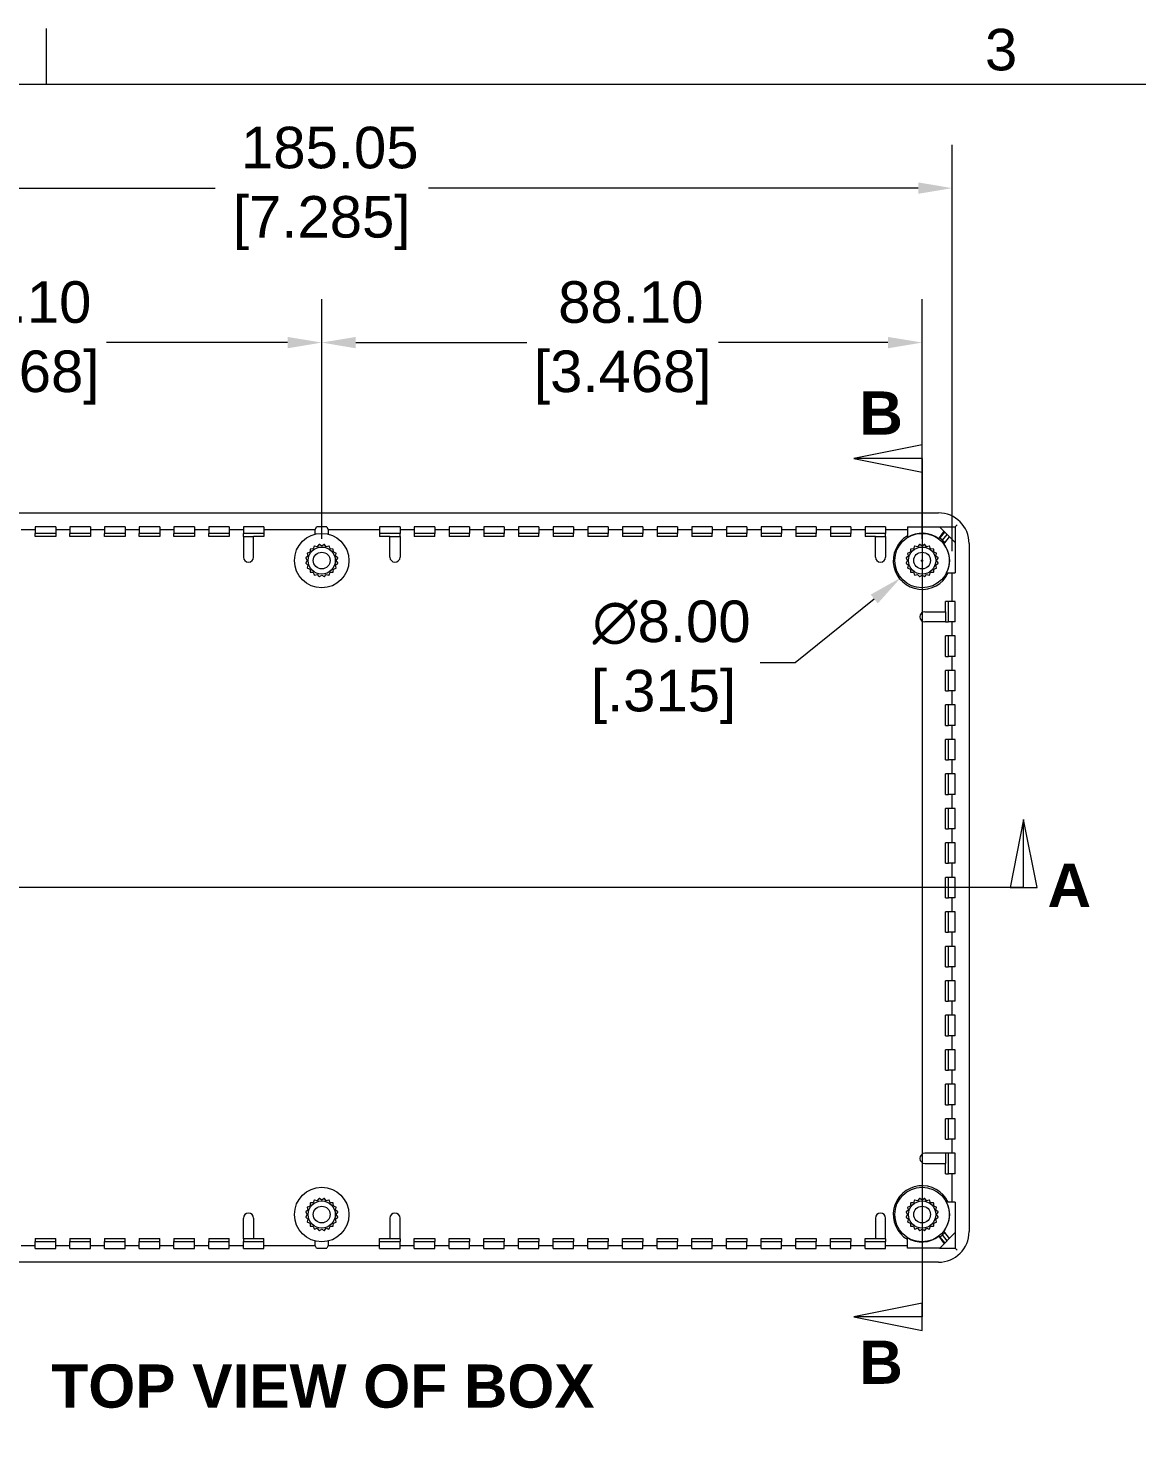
# Model space of a CAD drawing. Header units: millimetres. Extents: x 25 to 1092, y 13 to 851.
# Drawn here: x 276.7 to 439.4, y 639.9 to 846.4 of the extents above; entities that cross this region are included whole.
import ezdxf

# ---------------------------------------------------------------- set-up
doc = ezdxf.new("R2010")
doc.units = ezdxf.units.MM
doc.header["$LTSCALE"] = 2
for name, color, linetype, lineweight in [('Dimension (ANSI)', 7, 'Continuous', 9), ('Section Line (ANSI)', 7, 'Continuous', 9), ('Sketch Geometry (ANSI)', 7, 'Continuous', 9), ('Symbol (ANSI)', 7, 'Continuous', 9), ('Visible (ANSI)', 7, 'Continuous', 18)]:
    doc.layers.add(name, color=color, linetype=linetype, lineweight=lineweight)
doc.styles.add('Label Text (ANSI)', font='ARIALBD.TTF')
doc.styles.add('Note Text (ANSI)', font='ARIAL.TTF')
doc.dimstyles.new('Default - mm (ANSI)', dxfattribs={"dimscale": 2, "dimtxt": 3.05, "dimasz": 2.5, "dimexe": 3.175, "dimexo": 1.6002, "dimgap": 0.8, "dimtad": 0, "dimtih": 1, "dimtoh": 1, "dimrnd": 1e-08, "dimzin": 4, "dimdsep": 46, "dimtxsty": 'Note Text (ANSI)', "dimcen": 0.09, "dimdle": 10, "dimclrd": 256, "dimclre": 256, "dimclrt": 256, "dimadec": 1, "dimazin": 0, "dimtfac": 0.999344, "dimtofl": 0, "dimtmove": 0, "dimatfit": 3, "dimfxl": 1, "dimtolj": 1, "dimtzin": 0, "dimlwd": -1, "dimlwe": -1, "dimarcsym": 0})

# ---------------------------------------------------------------- blocks, each defined once
blk = doc.blocks.new('2dTransSection1')
at = {"layer": 'Section Line (ANSI)', "linetype": 'Continuous'}
for p, q in [((203.94, 392.62), (198.94, 391.62)), ((203.94, 390.62), (203.94, 392.62)), ((203.94, 391.62), (198.94, 391.62)), ((198.94, 391.62), (203.94, 390.62)), ((203.94, 391.62), (203.94, 390.27)), ((203.94, 329.62), (198.94, 328.62)), ((203.94, 329.98), (203.94, 328.62)), ((203.94, 327.62), (203.94, 329.62)), ((203.94, 328.62), (198.94, 328.62)), ((198.94, 328.62), (203.94, 327.62))]:
    blk.add_line(p, q, dxfattribs=at)
at = {"layer": 'Section Line (ANSI)'}
blk.add_line((203.94, 391.62), (203.94, 328.62), dxfattribs=at)
at = {"layer": 'Section Line (ANSI)', "linetype": 'Continuous', "flags": 128}
for points in [[(203.94, 392.62), (198.94, 391.62), (203.94, 390.62), (203.94, 392.62)], [(203.94, 329.62), (198.94, 328.62), (203.94, 327.62), (203.94, 329.62)]]:
    blk.add_lwpolyline(points, dxfattribs=at)
at = {"layer": 'Section Line (ANSI)'}
for points in [[(203.94, 392.62), (198.94, 391.62), (203.94, 390.62), (203.94, 392.62)], [(203.94, 329.62), (198.94, 328.62), (203.94, 327.62), (203.94, 329.62)]]:
    blk.add_solid(points, dxfattribs=at)
at = {"layer": 'Section Line (ANSI)', "char_height": 3.17, "attachment_point": 7, "style": 'Label Text (ANSI)'}
for insert in [(199.33, 393.37), (199.33, 323.7)]:
    blk.add_mtext('B', dxfattribs=dict(at, insert=insert))
blk = doc.blocks.new('*D16')
at = {"layer": 'Defpoints', "color": 0}
for p in [(319.77, 800.25), (319.77, 768.25), (407.87, 768.25)]:
    blk.add_point(p, dxfattribs=at)
at = {"layer": 'Dimension (ANSI)'}
for p, q in [((319.77, 771.45), (319.77, 806.6)), ((407.87, 771.45), (407.87, 806.6)), ((324.77, 800.25), (349.89, 800.25)), ((402.87, 800.25), (378.01, 800.25))]:
    blk.add_line(p, q, dxfattribs=at)
for points in [[(324.77, 801.08), (324.77, 799.41), (319.77, 800.25)], [(402.87, 801.08), (402.87, 799.41), (407.87, 800.25)]]:
    blk.add_solid(points, dxfattribs=at)
at = {"layer": 'Dimension (ANSI)', "insert": (363.95, 809.25), "char_height": 6.1, "attachment_point": 2, "style": 'Note Text (ANSI)'}
blk.add_mtext('\\A1; 88.10\\P[3.468]', dxfattribs=at)
blk = doc.blocks.new('*D17')
at = {"layer": 'Defpoints', "color": 0}
for p in [(231.67, 800.25), (231.67, 768.25), (319.77, 768.25)]:
    blk.add_point(p, dxfattribs=at)
at = {"layer": 'Dimension (ANSI)'}
for p, q in [((231.67, 771.45), (231.67, 806.6)), ((319.77, 771.45), (319.77, 806.6)), ((236.67, 800.25), (260.06, 800.25)), ((314.77, 800.25), (288.19, 800.25))]:
    blk.add_line(p, q, dxfattribs=at)
for points in [[(236.67, 801.08), (236.67, 799.41), (231.67, 800.25)], [(314.77, 801.08), (314.77, 799.41), (319.77, 800.25)]]:
    blk.add_solid(points, dxfattribs=at)
at = {"layer": 'Dimension (ANSI)', "insert": (274.13, 809.25), "char_height": 6.1, "attachment_point": 2, "style": 'Note Text (ANSI)'}
blk.add_mtext('\\A1; 88.10\\P[3.468]', dxfattribs=at)
blk = doc.blocks.new('*D19')
at = {"layer": 'Defpoints', "color": 0}
for p in [(410.99, 770.75), (404.76, 765.74)]:
    blk.add_point(p, dxfattribs=at)
at = {"layer": 'Dimension (ANSI)'}
for p, q in [((407.69, 768.25), (408.05, 768.25)), ((407.87, 768.07), (407.87, 768.43)), ((389.23, 753.27), (400.86, 762.61)), ((384.11, 753.27), (389.23, 753.27))]:
    blk.add_line(p, q, dxfattribs=at)
blk.add_solid([(400.34, 763.26), (401.38, 761.96), (404.76, 765.74)], dxfattribs=at)
at = {"layer": 'Dimension (ANSI)', "insert": (369.93, 762.38), "char_height": 6.1, "attachment_point": 2, "style": 'Note Text (ANSI)'}
blk.add_mtext('\\A1; ∅8.00\\P[.315]', dxfattribs=at)
blk = doc.blocks.new('2dTransSection2')
at = {"layer": 'Section Line (ANSI)', "linetype": 'Continuous'}
for p, q in [((108.39, 365.12), (107.39, 360.12)), ((108.39, 360.12), (108.39, 365.12)), ((109.39, 360.12), (108.39, 365.12)), ((211.39, 365.12), (210.39, 360.12)), ((211.39, 360.12), (211.39, 365.12)), ((212.39, 360.12), (211.39, 365.12)), ((107.39, 360.12), (109.39, 360.12)), ((109.78, 360.12), (108.39, 360.12)), ((211.39, 360.12), (210, 360.12)), ((210.39, 360.12), (212.39, 360.12))]:
    blk.add_line(p, q, dxfattribs=at)
at = {"layer": 'Section Line (ANSI)'}
blk.add_line((211.39, 360.12), (108.39, 360.12), dxfattribs=at)
at = {"layer": 'Section Line (ANSI)', "linetype": 'Continuous', "flags": 128}
for points in [[(109.39, 360.12), (108.39, 365.12), (107.39, 360.12), (109.39, 360.12)], [(212.39, 360.12), (211.39, 365.12), (210.39, 360.12), (212.39, 360.12)]]:
    blk.add_lwpolyline(points, dxfattribs=at)
at = {"layer": 'Section Line (ANSI)'}
for points in [[(109.39, 360.12), (108.39, 365.12), (107.39, 360.12), (109.39, 360.12)], [(212.39, 360.12), (211.39, 365.12), (210.39, 360.12), (212.39, 360.12)]]:
    blk.add_solid(points, dxfattribs=at)
at = {"layer": 'Section Line (ANSI)', "char_height": 3.17, "attachment_point": 7, "style": 'Label Text (ANSI)'}
for insert in [(103.44, 361.87), (213.14, 358.7)]:
    blk.add_mtext('A', dxfattribs=dict(at, insert=insert))
blk = doc.blocks.new('Borders Default Border')
at = {"layer": 'Sketch Geometry (ANSI)'}
blk.add_line((139.7, 419.1), (139.7, 423.17), dxfattribs=at)
at = {"layer": 'Sketch Geometry (ANSI)', "flags": 128}
blk.add_lwpolyline([(19.05, 12.7), (19.05, 419.1), (539.75, 419.1), (539.75, 12.7), (19.05, 12.7)], dxfattribs=at)
at = {"layer": 'Symbol (ANSI)', "insert": (208.55, 420.06), "char_height": 3.05, "attachment_point": 7, "style": 'Note Text (ANSI)'}
blk.add_mtext('3', dxfattribs=at)
blk = doc.blocks.new('*D36')
at = {"layer": 'Defpoints', "color": 0}
for p in [(227.25, 822.92), (227.25, 766.44), (412.3, 766.44)]:
    blk.add_point(p, dxfattribs=at)
at = {"layer": 'Dimension (ANSI)'}
for p, q in [((227.25, 769.64), (227.25, 829.27)), ((412.3, 769.64), (412.3, 829.27)), ((232.25, 822.92), (304.13, 822.92)), ((407.3, 822.92), (335.42, 822.92))]:
    blk.add_line(p, q, dxfattribs=at)
for points in [[(232.25, 823.76), (232.25, 822.09), (227.25, 822.92)], [(407.3, 823.76), (407.3, 822.09), (412.3, 822.92)]]:
    blk.add_solid(points, dxfattribs=at)
at = {"layer": 'Dimension (ANSI)', "insert": (319.77, 831.93), "char_height": 6.1, "attachment_point": 2, "style": 'Note Text (ANSI)'}
blk.add_mtext('\\A1; 185.05\\P[7.285]', dxfattribs=at)

msp = doc.modelspace()

# ---------------------------------------------------------------- linework, layer by layer
at = {"layer": 'Visible (ANSI)'}
for p, q in [((229.274, 775.247), (410.275, 775.247)), ((277.739, 772.769), (275.65, 772.769)), ((277.739, 773.206), (277.739, 772.206)), ((280.739, 773.206), (280.739, 772.206)), ((282.828, 772.769), (280.739, 772.769)), ((282.828, 773.206), (282.828, 772.206)), ((285.828, 773.206), (285.828, 772.206)), ((287.917, 772.769), (285.828, 772.769)), ((287.917, 773.206), (287.917, 772.206)), ((290.917, 773.206), (290.917, 772.206)), ((293.007, 772.769), (290.917, 772.769)), ((293.007, 773.206), (293.007, 772.206)), ((296.007, 773.206), (296.007, 772.206)), ((298.096, 772.769), (296.007, 772.769)), ((298.096, 773.206), (298.096, 772.206)), ((301.096, 773.206), (301.096, 772.206)), ((303.185, 772.769), (301.096, 772.769)), ((303.185, 773.206), (303.185, 772.206)), ((306.185, 773.206), (306.185, 772.206)), ((308.275, 772.769), (306.185, 772.769)), ((308.275, 773.206), (308.275, 772.206)), ((311.275, 773.206), (311.275, 772.206)), ((318.809, 772.769), (311.275, 772.769)), ((318.809, 772.769), (319.021, 773.194)), ((318.809, 772.128), (318.809, 772.769)), ((319.771, 773.201), (319.778, 773.201)), ((320.528, 773.194), (320.74, 772.769)), ((320.74, 772.769), (320.74, 772.128)), ((328.274, 772.769), (320.74, 772.769)), ((328.274, 773.206), (328.274, 772.206)), ((331.274, 773.206), (331.274, 772.206)), ((333.364, 772.769), (331.274, 772.769)), ((333.364, 773.206), (333.364, 772.206)), ((336.364, 773.206), (336.364, 772.206)), ((338.453, 772.769), (336.364, 772.769)), ((338.453, 773.206), (338.453, 772.206)), ((341.453, 773.206), (341.453, 772.206)), ((343.542, 772.769), (341.453, 772.769)), ((343.542, 773.206), (343.542, 772.206)), ((346.542, 773.206), (346.542, 772.206)), ((348.632, 772.769), (346.542, 772.769)), ((348.632, 773.206), (348.632, 772.206)), ((351.632, 773.206), (351.632, 772.206)), ((353.721, 772.769), (351.632, 772.769)), ((353.721, 773.206), (353.721, 772.206)), ((356.721, 773.206), (356.721, 772.206)), ((358.81, 772.769), (356.721, 772.769)), ((358.81, 773.206), (358.81, 772.206)), ((361.81, 773.206), (361.81, 772.206)), ((363.899, 772.769), (361.81, 772.769)), ((363.899, 773.206), (363.899, 772.206)), ((366.899, 773.206), (366.899, 772.206)), ((368.989, 772.769), (366.899, 772.769)), ((368.989, 773.206), (368.989, 772.206)), ((371.989, 773.206), (371.989, 772.206)), ((374.078, 772.769), (371.989, 772.769)), ((374.078, 773.206), (374.078, 772.206)), ((377.078, 773.206), (377.078, 772.206)), ((379.167, 772.769), (377.078, 772.769)), ((379.167, 773.206), (379.167, 772.206)), ((382.167, 773.206), (382.167, 772.206)), ((384.257, 772.769), (382.167, 772.769)), ((384.257, 773.206), (384.257, 772.206)), ((387.257, 773.206), (387.257, 772.206)), ((389.346, 772.769), (387.257, 772.769)), ((389.346, 773.206), (389.346, 772.206)), ((392.346, 773.206), (392.346, 772.206)), ((394.435, 772.769), (392.346, 772.769)), ((394.435, 773.206), (394.435, 772.206)), ((397.435, 773.206), (397.435, 772.206)), ((399.524, 772.769), (397.435, 772.769)), ((399.524, 773.206), (399.524, 772.206)), ((402.524, 773.206), (402.524, 772.206)), ((405.713, 772.769), (402.524, 772.769)), ((405.713, 773.185), (410.467, 773.185)), ((405.713, 773.185), (405.713, 771.637)), ((410.339, 771.423), (411.096, 772.556)), ((410.43, 773.222), (412.75, 773.222)), ((410.43, 773.222), (412.75, 770.902)), ((411.197, 772.455), (410.49, 771.569)), ((412.772, 773.244), (412.75, 773.222)), ((412.75, 773.222), (412.75, 770.902)), ((412.772, 773.244), (413.022, 773.494)), ((277.739, 771.769), (277.739, 772.206)), ((280.739, 771.769), (277.739, 771.769)), ((280.739, 772.206), (280.739, 771.769)), ((282.828, 771.769), (282.828, 772.206)), ((285.828, 771.769), (282.828, 771.769)), ((285.828, 772.206), (285.828, 771.769)), ((287.917, 771.769), (287.917, 772.206)), ((290.917, 771.769), (287.917, 771.769)), ((290.917, 772.206), (290.917, 771.769)), ((293.007, 771.769), (293.007, 772.206)), ((296.007, 771.769), (293.007, 771.769)), ((296.007, 772.206), (296.007, 771.769)), ((298.096, 771.769), (298.096, 772.206)), ((301.096, 771.769), (298.096, 771.769)), ((301.096, 772.206), (301.096, 771.769)), ((303.185, 771.769), (303.185, 772.206)), ((306.185, 771.769), (303.185, 771.769)), ((306.185, 772.206), (306.185, 771.769)), ((308.275, 771.791), (308.275, 772.206)), ((308.275, 771.791), (309.775, 771.791)), ((308.275, 771.791), (308.275, 768.769)), ((309.775, 768.769), (309.775, 771.791)), ((311.275, 771.769), (309.775, 771.769)), ((311.275, 772.206), (311.275, 771.769)), ((318.671, 770.35), (318.528, 769.962)), ((319.119, 770.264), (318.722, 770.375)), ((319.375, 770.588), (319.119, 770.264)), ((319.775, 770.367), (319.431, 770.596)), ((320.118, 770.596), (319.775, 770.367)), ((320.43, 770.264), (320.174, 770.588)), ((320.827, 770.375), (320.43, 770.264)), ((321.021, 769.962), (320.878, 770.35)), ((328.274, 772.206), (328.274, 771.769)), ((329.774, 771.769), (328.274, 771.769)), ((329.774, 771.791), (331.274, 771.791)), ((329.774, 768.769), (329.774, 771.791)), ((331.274, 771.791), (331.274, 772.206)), ((331.274, 771.791), (331.274, 768.769)), ((333.364, 772.206), (333.364, 771.769)), ((336.364, 771.769), (333.364, 771.769)), ((336.364, 771.769), (336.364, 772.206)), ((338.453, 772.206), (338.453, 771.769)), ((341.453, 771.769), (338.453, 771.769)), ((341.453, 771.769), (341.453, 772.206)), ((343.542, 772.206), (343.542, 771.769)), ((346.542, 771.769), (343.542, 771.769)), ((346.542, 771.769), (346.542, 772.206)), ((348.632, 772.206), (348.632, 771.769)), ((351.632, 771.769), (348.632, 771.769)), ((351.632, 771.769), (351.632, 772.206)), ((353.721, 772.206), (353.721, 771.769)), ((356.721, 771.769), (353.721, 771.769)), ((356.721, 771.769), (356.721, 772.206)), ((358.81, 772.206), (358.81, 771.769)), ((361.81, 771.769), (358.81, 771.769)), ((361.81, 771.769), (361.81, 772.206)), ((363.899, 772.206), (363.899, 771.769)), ((366.899, 771.769), (363.899, 771.769)), ((366.899, 771.769), (366.899, 772.206)), ((368.989, 772.206), (368.989, 771.769)), ((371.989, 771.769), (368.989, 771.769)), ((371.989, 771.769), (371.989, 772.206)), ((374.078, 772.206), (374.078, 771.769)), ((377.078, 771.769), (374.078, 771.769)), ((377.078, 771.769), (377.078, 772.206)), ((379.167, 772.206), (379.167, 771.769)), ((382.167, 771.769), (379.167, 771.769)), ((382.167, 771.769), (382.167, 772.206)), ((384.257, 772.206), (384.257, 771.769)), ((387.257, 771.769), (384.257, 771.769)), ((387.257, 771.769), (387.257, 772.206)), ((389.346, 772.206), (389.346, 771.769)), ((392.346, 771.769), (389.346, 771.769)), ((392.346, 771.769), (392.346, 772.206)), ((394.435, 772.206), (394.435, 771.769)), ((397.435, 771.769), (394.435, 771.769)), ((397.435, 771.769), (397.435, 772.206)), ((399.524, 772.206), (399.524, 771.769)), ((401.024, 771.769), (399.524, 771.769)), ((401.024, 771.791), (402.524, 771.791)), ((401.024, 768.769), (401.024, 771.791)), ((402.524, 771.791), (402.524, 772.206)), ((402.524, 771.791), (402.524, 768.769)), ((406.771, 770.35), (406.628, 769.962)), ((407.219, 770.264), (406.822, 770.375)), ((407.475, 770.588), (407.219, 770.264)), ((407.875, 770.367), (407.531, 770.596)), ((408.218, 770.596), (407.875, 770.367)), ((408.53, 770.264), (408.274, 770.588)), ((408.927, 770.375), (408.53, 770.264)), ((409.121, 769.962), (408.978, 770.35)), ((410.864, 771.237), (411.553, 772.099)), ((411.168, 770.899), (411.046, 770.717)), ((411.197, 770.862), (411.904, 771.748)), ((412.713, 770.939), (412.713, 766.435)), ((414.775, 770.747), (414.775, 669.746)), ((317.425, 768.59), (317.654, 768.247)), ((317.654, 768.247), (317.425, 767.903)), ((317.757, 768.902), (317.433, 768.646)), ((317.646, 769.299), (317.757, 768.902)), ((318.059, 769.493), (317.671, 769.35)), ((318.075, 769.906), (318.059, 769.493)), ((318.528, 769.962), (318.115, 769.946)), ((321.434, 769.946), (321.021, 769.962)), ((321.49, 769.493), (321.474, 769.906)), ((321.878, 769.35), (321.49, 769.493)), ((321.792, 768.902), (321.903, 769.299)), ((322.116, 768.646), (321.792, 768.902)), ((321.895, 768.247), (322.124, 768.59)), ((322.124, 767.903), (321.895, 768.247)), ((405.525, 768.59), (405.754, 768.247)), ((405.754, 768.247), (405.525, 767.903)), ((405.857, 768.902), (405.533, 768.646)), ((405.746, 769.299), (405.857, 768.902)), ((406.159, 769.493), (405.771, 769.35)), ((406.175, 769.906), (406.159, 769.493)), ((406.628, 769.962), (406.215, 769.946)), ((409.534, 769.946), (409.121, 769.962)), ((409.59, 769.493), (409.574, 769.906)), ((409.978, 769.35), (409.59, 769.493)), ((409.892, 768.902), (410.003, 769.299)), ((410.216, 768.646), (409.892, 768.902)), ((409.995, 768.247), (410.224, 768.59)), ((410.224, 767.903), (409.995, 768.247)), ((317.433, 767.847), (317.757, 767.591)), ((317.757, 767.591), (317.646, 767.194)), ((317.671, 767.143), (318.059, 767)), ((318.059, 767), (318.075, 766.587)), ((318.115, 766.547), (318.528, 766.531)), ((318.528, 766.531), (318.671, 766.144)), ((318.722, 766.118), (319.119, 766.229)), ((319.119, 766.229), (319.375, 765.905)), ((319.431, 765.897), (319.775, 766.126)), ((319.775, 766.126), (320.118, 765.897)), ((320.174, 765.905), (320.43, 766.229)), ((320.43, 766.229), (320.827, 766.118)), ((320.878, 766.144), (321.021, 766.531)), ((321.021, 766.531), (321.434, 766.547)), ((321.474, 766.587), (321.49, 767)), ((321.49, 767), (321.878, 767.143)), ((321.792, 767.591), (322.116, 767.847)), ((321.903, 767.194), (321.792, 767.591)), ((405.533, 767.847), (405.857, 767.591)), ((405.857, 767.591), (405.746, 767.194)), ((405.771, 767.143), (406.159, 767)), ((406.159, 767), (406.175, 766.587)), ((406.215, 766.547), (406.628, 766.531)), ((406.628, 766.531), (406.771, 766.144)), ((406.822, 766.118), (407.219, 766.229)), ((407.219, 766.229), (407.475, 765.905)), ((407.531, 765.897), (407.875, 766.126)), ((407.875, 766.126), (408.218, 765.897)), ((408.274, 765.905), (408.53, 766.229)), ((408.53, 766.229), (408.927, 766.118)), ((408.978, 766.144), (409.121, 766.531)), ((409.121, 766.531), (409.534, 766.547)), ((409.574, 766.587), (409.59, 767)), ((409.59, 767), (409.978, 767.143)), ((409.892, 767.591), (410.216, 767.847)), ((410.003, 767.194), (409.892, 767.591)), ((411.464, 766.435), (412.713, 766.435)), ((412.297, 762.247), (412.297, 766.435)), ((411.297, 760.747), (411.297, 762.247)), ((411.734, 762.247), (411.297, 762.247)), ((412.734, 762.247), (411.734, 762.247)), ((408.297, 760.747), (411.319, 760.747)), ((411.319, 760.747), (411.319, 759.247)), ((411.319, 759.247), (408.297, 759.247)), ((411.319, 759.247), (411.734, 759.247)), ((412.734, 759.247), (411.734, 759.247)), ((412.297, 757.184), (412.297, 759.247)), ((411.297, 754.184), (411.297, 757.184)), ((411.734, 757.184), (411.297, 757.184)), ((412.734, 757.184), (411.734, 757.184)), ((411.297, 754.184), (411.734, 754.184)), ((412.734, 754.184), (411.734, 754.184)), ((412.297, 752.122), (412.297, 754.184)), ((411.297, 749.122), (411.297, 752.122)), ((411.734, 752.122), (411.297, 752.122)), ((412.734, 752.122), (411.734, 752.122)), ((411.297, 749.122), (411.734, 749.122)), ((412.734, 749.122), (411.734, 749.122)), ((412.297, 747.059), (412.297, 749.122)), ((411.297, 744.059), (411.297, 747.059)), ((411.734, 747.059), (411.297, 747.059)), ((412.734, 747.059), (411.734, 747.059)), ((411.297, 744.059), (411.734, 744.059)), ((412.734, 744.059), (411.734, 744.059)), ((412.297, 741.997), (412.297, 744.059)), ((411.297, 738.997), (411.297, 741.997)), ((411.734, 741.997), (411.297, 741.997)), ((412.734, 741.997), (411.734, 741.997)), ((411.297, 738.997), (411.734, 738.997)), ((412.734, 738.997), (411.734, 738.997)), ((412.297, 736.934), (412.297, 738.997)), ((411.297, 733.934), (411.297, 736.934)), ((411.734, 736.934), (411.297, 736.934)), ((412.734, 736.934), (411.734, 736.934)), ((411.297, 733.934), (411.734, 733.934)), ((412.734, 733.934), (411.734, 733.934)), ((412.297, 731.872), (412.297, 733.934)), ((411.297, 728.872), (411.297, 731.872)), ((411.734, 731.872), (411.297, 731.872)), ((412.734, 731.872), (411.734, 731.872)), ((411.297, 728.872), (411.734, 728.872)), ((412.734, 728.872), (411.734, 728.872)), ((412.297, 726.809), (412.297, 728.872)), ((411.297, 723.809), (411.297, 726.809)), ((411.734, 726.809), (411.297, 726.809)), ((412.734, 726.809), (411.734, 726.809)), ((411.297, 723.809), (411.734, 723.809)), ((412.734, 723.809), (411.734, 723.809)), ((412.297, 721.747), (412.297, 723.809)), ((411.297, 718.747), (411.297, 721.747)), ((411.734, 721.747), (411.297, 721.747)), ((412.734, 721.747), (411.734, 721.747)), ((411.297, 718.747), (411.734, 718.747)), ((412.734, 718.747), (411.734, 718.747)), ((412.297, 716.684), (412.297, 718.747)), ((411.297, 713.684), (411.297, 716.684)), ((411.734, 716.684), (411.297, 716.684)), ((412.734, 716.684), (411.734, 716.684)), ((411.297, 713.684), (411.734, 713.684)), ((412.734, 713.684), (411.734, 713.684)), ((412.297, 711.622), (412.297, 713.684)), ((411.297, 708.622), (411.297, 711.622)), ((411.734, 711.622), (411.297, 711.622)), ((412.734, 711.622), (411.734, 711.622)), ((411.297, 708.622), (411.734, 708.622)), ((412.734, 708.622), (411.734, 708.622)), ((412.297, 706.559), (412.297, 708.622)), ((411.297, 703.559), (411.297, 706.559)), ((411.734, 706.559), (411.297, 706.559)), ((412.734, 706.559), (411.734, 706.559)), ((411.297, 703.559), (411.734, 703.559)), ((412.734, 703.559), (411.734, 703.559)), ((412.297, 701.497), (412.297, 703.559)), ((411.297, 698.497), (411.297, 701.497)), ((411.734, 701.497), (411.297, 701.497)), ((412.734, 701.497), (411.734, 701.497)), ((411.297, 698.497), (411.734, 698.497)), ((412.734, 698.497), (411.734, 698.497)), ((412.297, 696.434), (412.297, 698.497)), ((411.297, 693.434), (411.297, 696.434)), ((411.734, 696.434), (411.297, 696.434)), ((412.734, 696.434), (411.734, 696.434)), ((411.297, 693.434), (411.734, 693.434)), ((412.734, 693.434), (411.734, 693.434)), ((412.297, 691.372), (412.297, 693.434)), ((411.297, 688.372), (411.297, 691.372)), ((411.734, 691.372), (411.297, 691.372)), ((412.734, 691.372), (411.734, 691.372)), ((411.297, 688.372), (411.734, 688.372)), ((412.734, 688.372), (411.734, 688.372)), ((412.297, 686.309), (412.297, 688.372)), ((411.297, 683.309), (411.297, 686.309)), ((411.734, 686.309), (411.297, 686.309)), ((412.734, 686.309), (411.734, 686.309)), ((411.297, 683.309), (411.734, 683.309)), ((412.734, 683.309), (411.734, 683.309)), ((412.297, 681.247), (412.297, 683.309)), ((411.319, 681.247), (408.297, 681.247)), ((408.297, 679.747), (411.319, 679.747)), ((411.297, 681.247), (411.297, 681.247)), ((411.734, 681.247), (411.297, 681.247)), ((411.297, 678.247), (411.297, 679.747)), ((411.319, 681.247), (411.319, 679.747)), ((412.734, 681.247), (411.734, 681.247)), ((411.297, 678.247), (411.734, 678.247)), ((412.734, 678.247), (411.734, 678.247)), ((412.297, 674.058), (412.297, 678.247)), ((317.646, 673.299), (317.757, 672.902)), ((318.059, 673.493), (317.671, 673.35)), ((318.075, 673.906), (318.059, 673.493)), ((318.528, 673.962), (318.115, 673.946)), ((318.671, 674.35), (318.528, 673.962)), ((319.119, 674.264), (318.722, 674.375)), ((319.375, 674.588), (319.119, 674.264)), ((319.775, 674.367), (319.431, 674.596)), ((320.118, 674.596), (319.775, 674.367)), ((320.43, 674.264), (320.174, 674.588)), ((320.827, 674.375), (320.43, 674.264)), ((321.021, 673.962), (320.878, 674.35)), ((321.434, 673.946), (321.021, 673.962)), ((321.49, 673.493), (321.474, 673.906)), ((321.878, 673.35), (321.49, 673.493)), ((321.792, 672.902), (321.903, 673.299)), ((405.746, 673.299), (405.857, 672.902)), ((406.159, 673.493), (405.771, 673.35)), ((406.175, 673.906), (406.159, 673.493)), ((406.628, 673.962), (406.215, 673.946)), ((406.771, 674.35), (406.628, 673.962)), ((407.219, 674.264), (406.822, 674.375)), ((407.475, 674.588), (407.219, 674.264)), ((407.875, 674.367), (407.531, 674.596)), ((408.218, 674.596), (407.875, 674.367)), ((408.53, 674.264), (408.274, 674.588)), ((408.927, 674.375), (408.53, 674.264)), ((409.121, 673.962), (408.978, 674.35)), ((409.534, 673.946), (409.121, 673.962)), ((409.59, 673.493), (409.574, 673.906)), ((409.978, 673.35), (409.59, 673.493)), ((409.892, 672.902), (410.003, 673.299)), ((412.713, 674.058), (411.464, 674.058)), ((412.713, 674.058), (412.713, 669.554)), ((308.275, 668.702), (308.275, 671.724)), ((309.775, 671.724), (309.775, 668.702)), ((317.425, 672.59), (317.654, 672.247)), ((317.654, 672.247), (317.425, 671.903)), ((317.757, 672.902), (317.433, 672.646)), ((317.433, 671.847), (317.757, 671.591)), ((317.757, 671.591), (317.646, 671.194)), ((317.671, 671.143), (318.059, 671)), ((321.49, 671), (321.878, 671.143)), ((322.116, 672.646), (321.792, 672.902)), ((321.792, 671.591), (322.116, 671.847)), ((321.903, 671.194), (321.792, 671.591)), ((321.895, 672.247), (322.124, 672.59)), ((322.124, 671.903), (321.895, 672.247)), ((329.774, 671.724), (329.774, 668.702)), ((331.274, 668.702), (331.274, 671.724)), ((401.024, 671.724), (401.024, 668.702)), ((402.524, 668.702), (402.524, 671.724)), ((405.525, 672.59), (405.754, 672.247)), ((405.754, 672.247), (405.525, 671.903)), ((405.857, 672.902), (405.533, 672.646)), ((405.533, 671.847), (405.857, 671.591)), ((405.857, 671.591), (405.746, 671.194)), ((405.771, 671.143), (406.159, 671)), ((409.59, 671), (409.978, 671.143)), ((410.216, 672.646), (409.892, 672.902)), ((409.892, 671.591), (410.216, 671.847)), ((410.003, 671.194), (409.892, 671.591)), ((409.995, 672.247), (410.224, 672.59)), ((410.224, 671.903), (409.995, 672.247)), ((318.059, 671), (318.075, 670.587)), ((318.115, 670.547), (318.528, 670.531)), ((318.528, 670.531), (318.671, 670.144)), ((318.722, 670.118), (319.119, 670.229)), ((319.119, 670.229), (319.375, 669.905)), ((319.431, 669.897), (319.775, 670.126)), ((319.775, 670.126), (320.118, 669.897)), ((320.174, 669.905), (320.43, 670.229)), ((320.43, 670.229), (320.827, 670.118)), ((320.878, 670.144), (321.021, 670.531)), ((321.021, 670.531), (321.434, 670.547)), ((321.474, 670.587), (321.49, 671)), ((406.159, 671), (406.175, 670.587)), ((406.215, 670.547), (406.628, 670.531)), ((406.628, 670.531), (406.771, 670.144)), ((406.822, 670.118), (407.219, 670.229)), ((407.219, 670.229), (407.475, 669.905)), ((407.531, 669.897), (407.875, 670.126)), ((407.875, 670.126), (408.218, 669.897)), ((408.274, 669.905), (408.53, 670.229)), ((408.53, 670.229), (408.927, 670.118)), ((408.978, 670.144), (409.121, 670.531)), ((409.121, 670.531), (409.534, 670.547)), ((409.574, 670.587), (409.59, 671)), ((410.339, 669.07), (411.096, 667.938)), ((410.43, 667.271), (412.75, 669.592)), ((411.553, 668.394), (410.864, 669.256)), ((411.046, 669.776), (411.168, 669.594)), ((411.904, 668.745), (411.197, 669.631)), ((412.75, 669.592), (412.75, 667.271)), ((275.65, 667.724), (277.739, 667.724)), ((277.739, 668.724), (280.739, 668.724)), ((277.739, 668.724), (277.739, 668.287)), ((277.739, 667.287), (277.739, 668.287)), ((280.739, 668.287), (280.739, 668.724)), ((280.739, 667.287), (280.739, 668.287)), ((280.739, 667.724), (282.828, 667.724)), ((282.828, 668.724), (285.828, 668.724)), ((282.828, 668.724), (282.828, 668.287)), ((282.828, 667.287), (282.828, 668.287)), ((285.828, 668.287), (285.828, 668.724)), ((285.828, 667.287), (285.828, 668.287)), ((285.828, 667.724), (287.917, 667.724)), ((287.917, 668.724), (290.917, 668.724)), ((287.917, 668.724), (287.917, 668.287)), ((287.917, 667.287), (287.917, 668.287)), ((290.917, 668.287), (290.917, 668.724)), ((290.917, 667.287), (290.917, 668.287)), ((290.917, 667.724), (293.007, 667.724)), ((293.007, 668.724), (296.007, 668.724)), ((293.007, 668.724), (293.007, 668.287)), ((293.007, 667.287), (293.007, 668.287)), ((296.007, 668.287), (296.007, 668.724)), ((296.007, 667.287), (296.007, 668.287)), ((296.007, 667.724), (298.096, 667.724)), ((298.096, 668.724), (301.096, 668.724)), ((298.096, 668.724), (298.096, 668.287)), ((298.096, 667.287), (298.096, 668.287)), ((301.096, 668.287), (301.096, 668.724)), ((301.096, 667.287), (301.096, 668.287)), ((301.096, 667.724), (303.185, 667.724)), ((303.185, 668.724), (306.185, 668.724)), ((303.185, 668.724), (303.185, 668.287)), ((303.185, 667.287), (303.185, 668.287)), ((306.185, 668.287), (306.185, 668.724)), ((306.185, 667.287), (306.185, 668.287)), ((306.185, 667.724), (308.275, 667.724)), ((308.275, 668.702), (308.275, 668.287)), ((309.775, 668.702), (308.275, 668.702)), ((308.275, 667.287), (308.275, 668.287)), ((309.775, 668.724), (311.275, 668.724)), ((311.275, 668.287), (311.275, 668.724)), ((311.275, 667.287), (311.275, 668.287)), ((311.275, 667.724), (318.809, 667.724)), ((318.809, 667.724), (318.809, 668.365)), ((319.021, 667.299), (318.809, 667.724)), ((319.778, 667.292), (319.771, 667.292)), ((320.74, 667.724), (320.528, 667.299)), ((320.74, 668.365), (320.74, 667.724)), ((320.74, 667.724), (328.274, 667.724)), ((328.274, 668.724), (329.774, 668.724)), ((328.274, 668.287), (328.274, 668.724)), ((328.274, 667.287), (328.274, 668.287)), ((331.274, 668.702), (329.774, 668.702)), ((331.274, 668.702), (331.274, 668.287)), ((331.274, 667.287), (331.274, 668.287)), ((331.274, 667.724), (333.364, 667.724)), ((333.364, 668.724), (336.364, 668.724)), ((333.364, 668.287), (333.364, 668.724)), ((333.364, 667.287), (333.364, 668.287)), ((336.364, 668.724), (336.364, 668.287)), ((336.364, 667.287), (336.364, 668.287)), ((336.364, 667.724), (338.453, 667.724)), ((338.453, 668.724), (341.453, 668.724)), ((338.453, 668.287), (338.453, 668.724)), ((338.453, 667.287), (338.453, 668.287)), ((341.453, 668.724), (341.453, 668.287)), ((341.453, 667.287), (341.453, 668.287)), ((341.453, 667.724), (343.542, 667.724)), ((343.542, 668.724), (346.542, 668.724)), ((343.542, 668.287), (343.542, 668.724)), ((343.542, 667.287), (343.542, 668.287)), ((346.542, 668.724), (346.542, 668.287)), ((346.542, 667.287), (346.542, 668.287)), ((346.542, 667.724), (348.632, 667.724)), ((348.632, 668.724), (351.632, 668.724)), ((348.632, 668.287), (348.632, 668.724)), ((348.632, 667.287), (348.632, 668.287)), ((351.632, 668.724), (351.632, 668.287)), ((351.632, 667.287), (351.632, 668.287)), ((351.632, 667.724), (353.721, 667.724)), ((353.721, 668.724), (356.721, 668.724)), ((353.721, 668.287), (353.721, 668.724)), ((353.721, 667.287), (353.721, 668.287)), ((356.721, 668.724), (356.721, 668.287)), ((356.721, 667.287), (356.721, 668.287)), ((356.721, 667.724), (358.81, 667.724)), ((358.81, 668.724), (361.81, 668.724)), ((358.81, 668.287), (358.81, 668.724)), ((358.81, 667.287), (358.81, 668.287)), ((361.81, 668.724), (361.81, 668.287)), ((361.81, 667.287), (361.81, 668.287)), ((361.81, 667.724), (363.899, 667.724)), ((363.899, 668.724), (366.899, 668.724)), ((363.899, 668.287), (363.899, 668.724)), ((363.899, 667.287), (363.899, 668.287)), ((366.899, 668.724), (366.899, 668.287)), ((366.899, 667.287), (366.899, 668.287)), ((366.899, 667.724), (368.989, 667.724)), ((368.989, 668.724), (371.989, 668.724)), ((368.989, 668.287), (368.989, 668.724)), ((368.989, 667.287), (368.989, 668.287)), ((371.989, 668.724), (371.989, 668.287)), ((371.989, 667.287), (371.989, 668.287)), ((371.989, 667.724), (374.078, 667.724)), ((374.078, 668.724), (377.078, 668.724)), ((374.078, 668.287), (374.078, 668.724)), ((374.078, 667.287), (374.078, 668.287)), ((377.078, 668.724), (377.078, 668.287)), ((377.078, 667.287), (377.078, 668.287)), ((377.078, 667.724), (379.167, 667.724)), ((379.167, 668.724), (382.167, 668.724)), ((379.167, 668.287), (379.167, 668.724)), ((379.167, 667.287), (379.167, 668.287)), ((382.167, 668.724), (382.167, 668.287)), ((382.167, 667.287), (382.167, 668.287)), ((382.167, 667.724), (384.257, 667.724)), ((384.257, 668.724), (387.257, 668.724)), ((384.257, 668.287), (384.257, 668.724)), ((384.257, 667.287), (384.257, 668.287)), ((387.257, 668.724), (387.257, 668.287)), ((387.257, 667.287), (387.257, 668.287)), ((387.257, 667.724), (389.346, 667.724)), ((389.346, 668.724), (392.346, 668.724)), ((389.346, 668.287), (389.346, 668.724)), ((389.346, 667.287), (389.346, 668.287)), ((392.346, 668.724), (392.346, 668.287)), ((392.346, 667.287), (392.346, 668.287)), ((392.346, 667.724), (394.435, 667.724)), ((394.435, 668.724), (397.435, 668.724)), ((394.435, 668.287), (394.435, 668.724)), ((394.435, 667.287), (394.435, 668.287)), ((397.435, 668.724), (397.435, 668.287)), ((397.435, 667.287), (397.435, 668.287)), ((397.435, 667.724), (399.524, 667.724)), ((399.524, 668.724), (401.024, 668.724)), ((399.524, 668.287), (399.524, 668.724)), ((399.524, 667.287), (399.524, 668.287)), ((402.524, 668.702), (401.024, 668.702)), ((402.524, 668.702), (402.524, 668.287)), ((402.524, 667.287), (402.524, 668.287)), ((402.524, 667.724), (405.713, 667.724)), ((405.713, 667.308), (405.713, 668.856)), ((410.467, 667.308), (405.713, 667.308)), ((412.75, 667.271), (410.43, 667.271)), ((410.49, 668.924), (411.197, 668.038)), ((412.772, 667.249), (412.75, 667.271)), ((413.022, 666.999), (412.772, 667.249)), ((410.275, 665.247), (229.274, 665.247))]:
    msp.add_line(p, q, dxfattribs=at)
at = {"layer": 'Visible (ANSI)', "flags": 128}
for points in [[(410.49, 771.569), (410.491, 771.569), (410.493, 771.567), (410.498, 771.563), (410.503, 771.559), (410.511, 771.553), (410.52, 771.545), (410.531, 771.537), (410.543, 771.527), (410.557, 771.516), (410.571, 771.504), (410.587, 771.49), (410.604, 771.476), (410.622, 771.461), (410.64, 771.445), (410.661, 771.428), (410.682, 771.409), (410.703, 771.39), (410.726, 771.369), (410.749, 771.348), (410.772, 771.326), (410.796, 771.304), (410.819, 771.282), (410.842, 771.259), (410.864, 771.237)], [(410.864, 771.237), (410.887, 771.214), (410.909, 771.191), (410.932, 771.168), (410.954, 771.145), (410.975, 771.122), (410.997, 771.099), (411.017, 771.076), (411.036, 771.055), (411.055, 771.034), (411.072, 771.014), (411.088, 770.995), (411.103, 770.977), (411.118, 770.96), (411.131, 770.944), (411.143, 770.93), (411.154, 770.916), (411.164, 770.903), (411.173, 770.892), (411.18, 770.883), (411.187, 770.876), (411.191, 770.87), (411.195, 770.866), (411.197, 770.863), (411.197, 770.862)], [(410.864, 669.256), (410.842, 669.234), (410.819, 669.212), (410.796, 669.189), (410.772, 669.167), (410.749, 669.145), (410.726, 669.124), (410.703, 669.104), (410.682, 669.084), (410.661, 669.065), (410.64, 669.048), (410.622, 669.032), (410.604, 669.017), (410.587, 669.003), (410.571, 668.99), (410.557, 668.977), (410.543, 668.966), (410.531, 668.956), (410.52, 668.948), (410.511, 668.94), (410.503, 668.934), (410.498, 668.93), (410.493, 668.926), (410.491, 668.925), (410.49, 668.924)], [(411.197, 669.631), (411.197, 669.63), (411.195, 669.628), (411.191, 669.623), (411.187, 669.617), (411.18, 669.61), (411.173, 669.601), (411.164, 669.59), (411.154, 669.577), (411.143, 669.564), (411.131, 669.549), (411.118, 669.533), (411.103, 669.516), (411.088, 669.498), (411.072, 669.48), (411.055, 669.46), (411.036, 669.439), (411.017, 669.417), (410.997, 669.394), (410.975, 669.372), (410.954, 669.348), (410.932, 669.325), (410.909, 669.302), (410.887, 669.279), (410.864, 669.256)]]:
    msp.add_lwpolyline(points, dxfattribs=at)
at = {"layer": 'Visible (ANSI)'}
for centre, radius in [((319.775, 768.247), 4), ((319.775, 768.247), 1.994), ((407.875, 768.247), 4), ((407.875, 768.247), 1.994), ((319.775, 768.247), 1.232), ((407.875, 768.247), 1.232), ((319.775, 672.247), 4), ((407.875, 672.247), 4), ((319.775, 672.247), 1.994), ((319.775, 672.247), 1.232), ((407.875, 672.247), 1.994), ((407.875, 672.247), 1.232)]:
    msp.add_circle(centre, radius, dxfattribs=at)
for centre, radius, start, end in [((319.775, 768.247), 2.375, 116.31711, 117.68289), ((319.775, 768.247), 2.375, 98.31711, 99.68289), ((319.775, 768.247), 2.375, 80.31711, 81.68289), ((319.775, 768.247), 2.375, 62.31711, 63.68289), ((407.875, 768.247), 4.229, 120.73565, 334.63971), ((407.875, 768.247), 4.021, 52.2013, 122.516), ((407.875, 768.247), 2.375, 116.31711, 117.68289), ((407.875, 768.247), 2.375, 98.31711, 99.68289), ((407.875, 768.247), 2.375, 80.31711, 81.68289), ((407.875, 768.247), 2.375, 62.31711, 63.68289), ((407.875, 768.247), 4.229, 51.79062, 52.39847), ((407.875, 768.247), 4.021, 333.22542, 37.91634), ((309.025, 768.769), 0.75, 180, 0), ((319.775, 768.247), 2.375, 170.31711, 171.68289), ((319.775, 768.247), 2.375, 152.31711, 153.68289), ((319.775, 768.247), 2.375, 134.31711, 135.68289), ((319.775, 768.247), 2.375, 44.31711, 45.68289), ((319.775, 768.247), 2.375, 26.31711, 27.68289), ((319.775, 768.247), 2.375, 8.31711, 9.68289), ((330.524, 768.769), 0.75, 180, 0), ((401.774, 768.769), 0.75, 180, 0), ((407.875, 768.247), 2.375, 170.31711, 171.68289), ((407.875, 768.247), 2.375, 152.31711, 153.68289), ((407.875, 768.247), 2.375, 134.31711, 135.68289), ((407.875, 768.247), 2.375, 44.31711, 45.68289), ((407.875, 768.247), 2.375, 26.31711, 27.68289), ((407.875, 768.247), 2.375, 8.31711, 9.68289), ((319.775, 768.247), 2.375, 188.31711, 189.68289), ((319.775, 768.247), 2.375, 206.31711, 207.68289), ((319.775, 768.247), 2.375, 224.31711, 225.68289), ((319.775, 768.247), 2.375, 242.31711, 243.68289), ((319.775, 768.247), 2.375, 296.31711, 297.68289), ((319.775, 768.247), 2.375, 314.31711, 315.68289), ((319.775, 768.247), 2.375, 332.31711, 333.68289), ((319.775, 768.247), 2.375, 350.31711, 351.68289), ((407.875, 768.247), 2.375, 188.31711, 189.68289), ((407.875, 768.247), 2.375, 206.31711, 207.68289), ((407.875, 768.247), 2.375, 224.31711, 225.68289), ((407.875, 768.247), 2.375, 242.31711, 243.68289), ((407.875, 768.247), 2.375, 296.31711, 297.68289), ((407.875, 768.247), 2.375, 314.31711, 315.68289), ((407.875, 768.247), 2.375, 332.31711, 333.68289), ((407.875, 768.247), 2.375, 350.31711, 351.68289), ((319.775, 768.247), 2.375, 260.31711, 261.68289), ((319.775, 768.247), 2.375, 278.31711, 279.68289), ((407.875, 768.247), 2.375, 260.31711, 261.68289), ((407.875, 768.247), 2.375, 278.31711, 279.68289), ((408.297, 759.997), 0.75, 90, 270), ((408.297, 680.497), 0.75, 90, 270), ((407.875, 672.247), 4.229, 25.36429, 239.26014), ((319.775, 672.247), 2.375, 152.31711, 153.68289), ((319.775, 672.247), 2.375, 134.31711, 135.68289), ((319.775, 672.247), 2.375, 116.31711, 117.68289), ((319.775, 672.247), 2.375, 98.31711, 99.68289), ((319.775, 672.247), 2.375, 80.31711, 81.68289), ((319.775, 672.247), 2.375, 62.31711, 63.68289), ((319.775, 672.247), 2.375, 44.31711, 45.68289), ((319.775, 672.247), 2.375, 26.31711, 27.68289), ((407.875, 672.247), 2.375, 152.31711, 153.68289), ((407.875, 672.247), 2.375, 134.31711, 135.68289), ((407.875, 672.247), 2.375, 116.31711, 117.68289), ((407.875, 672.247), 2.375, 98.31711, 99.68289), ((407.875, 672.247), 2.375, 80.31711, 81.68289), ((407.875, 672.247), 2.375, 62.31711, 63.68289), ((407.875, 672.247), 2.375, 44.31711, 45.68289), ((407.875, 672.247), 2.375, 26.31711, 27.68289), ((407.875, 672.247), 4.021, 322.08366, 26.77883), ((309.025, 671.724), 0.75, 0, 180), ((319.775, 672.247), 2.375, 170.31711, 171.68289), ((319.775, 672.247), 2.375, 188.31711, 189.68289), ((319.775, 672.247), 2.375, 206.31711, 207.68289), ((319.775, 672.247), 2.375, 332.31711, 333.68289), ((319.775, 672.247), 2.375, 8.31711, 9.68289), ((319.775, 672.247), 2.375, 350.31711, 351.68289), ((330.524, 671.724), 0.75, 0, 180), ((401.774, 671.724), 0.75, 0, 180), ((407.875, 672.247), 2.375, 170.31711, 171.68289), ((407.875, 672.247), 2.375, 188.31711, 189.68289), ((407.875, 672.247), 2.375, 206.31711, 207.68289), ((407.875, 672.247), 2.375, 332.31711, 333.68289), ((407.875, 672.247), 2.375, 8.31711, 9.68289), ((407.875, 672.247), 2.375, 350.31711, 351.68289), ((319.775, 672.247), 2.375, 224.31711, 225.68289), ((319.775, 672.247), 2.375, 242.31711, 243.68289), ((319.775, 672.247), 2.375, 260.31711, 261.68289), ((319.775, 672.247), 2.375, 278.31711, 279.68289), ((319.775, 672.247), 2.375, 296.31711, 297.68289), ((319.775, 672.247), 2.375, 314.31711, 315.68289), ((407.875, 672.247), 4.021, 237.47949, 307.7987), ((407.875, 672.247), 2.375, 224.31711, 225.68289), ((407.875, 672.247), 2.375, 242.31711, 243.68289), ((407.875, 672.247), 2.375, 260.31711, 261.68289), ((407.875, 672.247), 2.375, 278.31711, 279.68289), ((407.875, 672.247), 2.375, 296.31711, 297.68289), ((407.875, 672.247), 2.375, 314.31711, 315.68289), ((407.875, 672.247), 4.229, 307.60153, 308.20938)]:
    msp.add_arc(centre, radius, start, end, dxfattribs=at)
for centre, major_axis, ratio, start_param, end_param in [((410.274, 770.746), (3.182, 3.182), 0.9999239, 5.4978252, 7.0685454), ((279.239, 773.206), (-1.5, 0), 0.0087265, 3.1415927, 6.2831853), ((284.328, 773.206), (-1.5, 0), 0.0087265, 3.1415927, 6.2831853), ((289.417, 773.206), (-1.5, 0), 0.0087265, 3.1415927, 6.2831853), ((294.507, 773.206), (-1.5, 0), 0.0087265, 3.1415927, 6.2831853), ((299.596, 773.206), (-1.5, 0), 0.0087265, 3.1415927, 6.2831853), ((304.685, 773.206), (-1.5, 0), 0.0087265, 3.1415927, 6.2831853), ((309.775, 773.206), (-1.5, 0), 0.0087265, 3.1415927, 6.2831853), ((319.771, 773.194), (0.75, 0), 0.0087269, 1.5707963, 3.1372293), ((319.778, 773.194), (0.75, 0), 0.0087269, 0.0043633, 1.5707963), ((329.774, 773.206), (-1.5, 0), 0.0087265, 3.1415927, 6.2831853), ((334.864, 773.206), (-1.5, 0), 0.0087265, 3.1415927, 6.2831853), ((339.953, 773.206), (-1.5, 0), 0.0087265, 3.1415927, 6.2831853), ((345.042, 773.206), (-1.5, 0), 0.0087265, 3.1415927, 6.2831853), ((350.132, 773.206), (-1.5, 0), 0.0087265, 3.1415927, 6.2831853), ((355.221, 773.206), (-1.5, 0), 0.0087265, 3.1415927, 6.2831853), ((360.31, 773.206), (-1.5, 0), 0.0087265, 3.1415927, 6.2831853), ((365.399, 773.206), (-1.5, 0), 0.0087265, 3.1415927, 6.2831853), ((370.489, 773.206), (-1.5, 0), 0.0087265, 3.1415927, 6.2831853), ((375.578, 773.206), (-1.5, 0), 0.0087265, 3.1415927, 6.2831853), ((380.667, 773.206), (-1.5, 0), 0.0087265, 3.1415927, 6.2831853), ((385.757, 773.206), (-1.5, 0), 0.0087265, 3.1415927, 6.2831853), ((390.846, 773.206), (-1.5, 0), 0.0087265, 3.1415927, 6.2831853), ((395.935, 773.206), (-1.5, 0), 0.0087265, 3.1415927, 6.2831853), ((401.024, 773.206), (-1.5, 0), 0.0087265, 3.1415927, 6.2831853), ((279.239, 772.206), (-1.5, 0), 0.0087265, 3.1415927, 6.2831853), ((284.328, 772.206), (-1.5, 0), 0.0087265, 3.1415927, 6.2831853), ((289.417, 772.206), (-1.5, 0), 0.0087265, 3.1415927, 6.2831853), ((294.507, 772.206), (-1.5, 0), 0.0087265, 3.1415927, 6.2831853), ((299.596, 772.206), (-1.5, 0), 0.0087265, 3.1415927, 6.2831853), ((304.685, 772.206), (-1.5, 0), 0.0087265, 3.1415927, 6.2831853), ((309.775, 772.206), (-1.5, 0), 0.0087265, 3.1415927, 6.2831853), ((329.774, 772.206), (1.5, 0), 0.0087265, 0, 3.1415927), ((334.864, 772.206), (1.5, 0), 0.0087265, 0, 3.1415927), ((339.953, 772.206), (1.5, 0), 0.0087265, 0, 3.1415927), ((345.042, 772.206), (1.5, 0), 0.0087265, 0, 3.1415927), ((350.132, 772.206), (1.5, 0), 0.0087265, 0, 3.1415927), ((355.221, 772.206), (1.5, 0), 0.0087265, 0, 3.1415927), ((360.31, 772.206), (1.5, 0), 0.0087265, 0, 3.1415927), ((365.399, 772.206), (1.5, 0), 0.0087265, 0, 3.1415927), ((370.489, 772.206), (1.5, 0), 0.0087265, 0, 3.1415927), ((375.578, 772.206), (1.5, 0), 0.0087265, 0, 3.1415927), ((380.667, 772.206), (1.5, 0), 0.0087265, 0, 3.1415927), ((385.757, 772.206), (1.5, 0), 0.0087265, 0, 3.1415927), ((390.846, 772.206), (1.5, 0), 0.0087265, 0, 3.1415927), ((395.935, 772.206), (1.5, 0), 0.0087265, 0, 3.1415927), ((401.024, 772.206), (1.5, 0), 0.0087265, 0, 3.1415927), ((411.734, 760.747), (0, -1.5), 0.0087265, 0, 3.1415927), ((412.734, 760.747), (0, 1.5), 0.0087265, 3.1415927, 6.2831853), ((411.734, 755.684), (0, -1.5), 0.0087265, 0, 3.1415927), ((412.734, 755.684), (0, 1.5), 0.0087265, 3.1415927, 6.2831853), ((411.734, 750.622), (0, -1.5), 0.0087265, 0, 3.1415927), ((412.734, 750.622), (0, 1.5), 0.0087265, 3.1415927, 6.2831853), ((411.734, 745.559), (0, -1.5), 0.0087265, 0, 3.1415927), ((412.734, 745.559), (0, 1.5), 0.0087265, 3.1415927, 6.2831853), ((411.734, 740.497), (0, -1.5), 0.0087265, 0, 3.1415927), ((412.734, 740.497), (0, 1.5), 0.0087265, 3.1415927, 6.2831853), ((411.734, 735.434), (0, -1.5), 0.0087265, 0, 3.1415927), ((412.734, 735.434), (0, 1.5), 0.0087265, 3.1415927, 6.2831853), ((411.734, 730.372), (0, -1.5), 0.0087265, 0, 3.1415927), ((412.734, 730.372), (0, 1.5), 0.0087265, 3.1415927, 6.2831853), ((411.734, 725.309), (0, -1.5), 0.0087265, 0, 3.1415927), ((412.734, 725.309), (0, 1.5), 0.0087265, 3.1415927, 6.2831853), ((411.734, 720.247), (0, -1.5), 0.0087265, 0, 3.1415927), ((412.734, 720.247), (0, 1.5), 0.0087265, 3.1415927, 6.2831853), ((411.734, 715.184), (0, -1.5), 0.0087265, 0, 3.1415927), ((412.734, 715.184), (0, 1.5), 0.0087265, 3.1415927, 6.2831853), ((411.734, 710.122), (0, -1.5), 0.0087265, 0, 3.1415927), ((412.734, 710.122), (0, 1.5), 0.0087265, 3.1415927, 6.2831853), ((411.734, 705.059), (0, -1.5), 0.0087265, 0, 3.1415927), ((412.734, 705.059), (0, 1.5), 0.0087265, 3.1415927, 6.2831853), ((411.734, 699.997), (0, -1.5), 0.0087265, 0, 3.1415927), ((412.734, 699.997), (0, 1.5), 0.0087265, 3.1415927, 6.2831853), ((411.734, 694.934), (0, -1.5), 0.0087265, 0, 3.1415927), ((412.734, 694.934), (0, 1.5), 0.0087265, 3.1415927, 6.2831853), ((411.734, 689.872), (0, -1.5), 0.0087265, 0, 3.1415927), ((412.734, 689.872), (0, 1.5), 0.0087265, 3.1415927, 6.2831853), ((411.734, 684.809), (0, -1.5), 0.0087265, 0, 3.1415927), ((412.734, 684.809), (0, 1.5), 0.0087265, 3.1415927, 6.2831853), ((411.734, 679.747), (0, -1.5), 0.0087265, 0, 3.1415927), ((412.734, 679.747), (0, 1.5), 0.0087265, 3.1415927, 6.2831853), ((410.274, 669.747), (3.182, -3.182), 0.9999239, 5.4978252, 7.0685454), ((279.239, 668.287), (-1.5, 0), 0.0087265, 0, 3.1415927), ((279.239, 667.287), (1.5, 0), 0.0087265, 3.1415927, 6.2831853), ((284.328, 668.287), (-1.5, 0), 0.0087265, 0, 3.1415927), ((284.328, 667.287), (1.5, 0), 0.0087265, 3.1415927, 6.2831853), ((289.417, 668.287), (-1.5, 0), 0.0087265, 0, 3.1415927), ((289.417, 667.287), (1.5, 0), 0.0087265, 3.1415927, 6.2831853), ((294.507, 668.287), (-1.5, 0), 0.0087265, 0, 3.1415927), ((294.507, 667.287), (1.5, 0), 0.0087265, 3.1415927, 6.2831853), ((299.596, 668.287), (-1.5, 0), 0.0087265, 0, 3.1415927), ((299.596, 667.287), (1.5, 0), 0.0087265, 3.1415927, 6.2831853), ((304.685, 668.287), (-1.5, 0), 0.0087265, 0, 3.1415927), ((304.685, 667.287), (1.5, 0), 0.0087265, 3.1415927, 6.2831853), ((309.775, 668.287), (-1.5, 0), 0.0087265, 0, 3.1415927), ((309.775, 667.287), (1.5, 0), 0.0087265, 3.1415927, 6.2831853), ((319.771, 667.299), (-0.75, 0), 0.0087269, 0.0043633, 1.5707963), ((319.778, 667.299), (-0.75, 0), 0.0087269, 1.5707963, 3.1372293), ((329.774, 668.287), (1.5, 0), 0.0087265, 3.1415927, 6.2831853), ((329.774, 667.287), (1.5, 0), 0.0087265, 3.1415927, 6.2831853), ((334.864, 668.287), (1.5, 0), 0.0087265, 3.1415927, 6.2831853), ((334.864, 667.287), (1.5, 0), 0.0087265, 3.1415927, 6.2831853), ((339.953, 668.287), (1.5, 0), 0.0087265, 3.1415927, 6.2831853), ((339.953, 667.287), (1.5, 0), 0.0087265, 3.1415927, 6.2831853), ((345.042, 668.287), (1.5, 0), 0.0087265, 3.1415927, 6.2831853), ((345.042, 667.287), (1.5, 0), 0.0087265, 3.1415927, 6.2831853), ((350.132, 668.287), (1.5, 0), 0.0087265, 3.1415927, 6.2831853), ((350.132, 667.287), (1.5, 0), 0.0087265, 3.1415927, 6.2831853), ((355.221, 668.287), (1.5, 0), 0.0087265, 3.1415927, 6.2831853), ((355.221, 667.287), (1.5, 0), 0.0087265, 3.1415927, 6.2831853), ((360.31, 668.287), (1.5, 0), 0.0087265, 3.1415927, 6.2831853), ((360.31, 667.287), (1.5, 0), 0.0087265, 3.1415927, 6.2831853), ((365.399, 668.287), (1.5, 0), 0.0087265, 3.1415927, 6.2831853), ((365.399, 667.287), (1.5, 0), 0.0087265, 3.1415927, 6.2831853), ((370.489, 668.287), (1.5, 0), 0.0087265, 3.1415927, 6.2831853), ((370.489, 667.287), (1.5, 0), 0.0087265, 3.1415927, 6.2831853), ((375.578, 668.287), (1.5, 0), 0.0087265, 3.1415927, 6.2831853), ((375.578, 667.287), (1.5, 0), 0.0087265, 3.1415927, 6.2831853), ((380.667, 668.287), (1.5, 0), 0.0087265, 3.1415927, 6.2831853), ((380.667, 667.287), (1.5, 0), 0.0087265, 3.1415927, 6.2831853), ((385.757, 668.287), (1.5, 0), 0.0087265, 3.1415927, 6.2831853), ((385.757, 667.287), (1.5, 0), 0.0087265, 3.1415927, 6.2831853), ((390.846, 668.287), (1.5, 0), 0.0087265, 3.1415927, 6.2831853), ((390.846, 667.287), (1.5, 0), 0.0087265, 3.1415927, 6.2831853), ((395.935, 668.287), (1.5, 0), 0.0087265, 3.1415927, 6.2831853), ((395.935, 667.287), (1.5, 0), 0.0087265, 3.1415927, 6.2831853), ((401.024, 668.287), (1.5, 0), 0.0087265, 3.1415927, 6.2831853), ((401.024, 667.287), (1.5, 0), 0.0087265, 3.1415927, 6.2831853)]:
    msp.add_ellipse(centre, major_axis=major_axis, ratio=ratio, start_param=start_param, end_param=end_param, dxfattribs=at)

# ---------------------------------------------------------------- block references
at = {"xscale": 2, "yscale": 2, "zscale": 2}
msp.add_blockref('Borders Default Border', (0, 0), dxfattribs=at)
at = {"layer": 'Section Line (ANSI)', "xscale": 2, "yscale": 2, "zscale": 2}
for name in ['2dTransSection1', '2dTransSection2']:
    msp.add_blockref(name, (0, 0), dxfattribs=at)

# ---------------------------------------------------------------- texts
at = {"layer": 'Symbol (ANSI)', "insert": (280.111, 643.811), "char_height": 6.34, "attachment_point": 7, "style": 'Label Text (ANSI)'}
msp.add_mtext('TOP VIEW OF BOX', dxfattribs=at)

# ---------------------------------------------------------------- dimensions: what is measured, and where the dimension line sits
at = {"layer": 'Dimension (ANSI)'}
for base, p1, p2, text, picture, middle in [((227.2519, 822.9237), (412.2971, 766.4354), (227.2519, 766.4354), ' <>\\X[7.285]', '*D36', (319.7745, 822.9237)), ((231.675, 800.247), (319.775, 768.247), (231.675, 768.247), ' <>\\X[3.468]', '*D17', (274.125, 800.247)), ((319.775, 800.247), (407.875, 768.247), (319.775, 768.247), ' <>\\X[3.468]', '*D16', (363.95, 800.247))]:
    dim = msp.add_linear_dim(base=base, p1=p1, p2=p2, angle=180, text=text, dimstyle='Default - mm (ANSI)', override={"dimtih": 0, "dimtoh": 0, "dimdec": 2, "dimpost": '\\X', "dimtp": 0, "dimtm": 0, "dimtdec": 2, "dimatfit": 1, "dimtvp": -0.25}, dxfattribs=at)
    dim.commit()
    dim.dimension.update_dxf_attribs({"geometry": picture, "text_midpoint": middle, "dimtype": 160})
dim = msp.add_diameter_dim_2p(p1=(410.993, 770.751), p2=(404.756, 765.742), text=' <>\\X[.315]', dimstyle='Default - mm (ANSI)', override={"dimdec": 2, "dimpost": '\\X', "dimtp": 0, "dimtm": 0, "dimtdec": 2, "dimtvp": -0.25}, dxfattribs=at)
dim.commit()
dim.dimension.update_dxf_attribs({"geometry": '*D19', "text_midpoint": (369.926, 753.273), "dimtype": 163})

doc.saveas('drawing.dxf')
